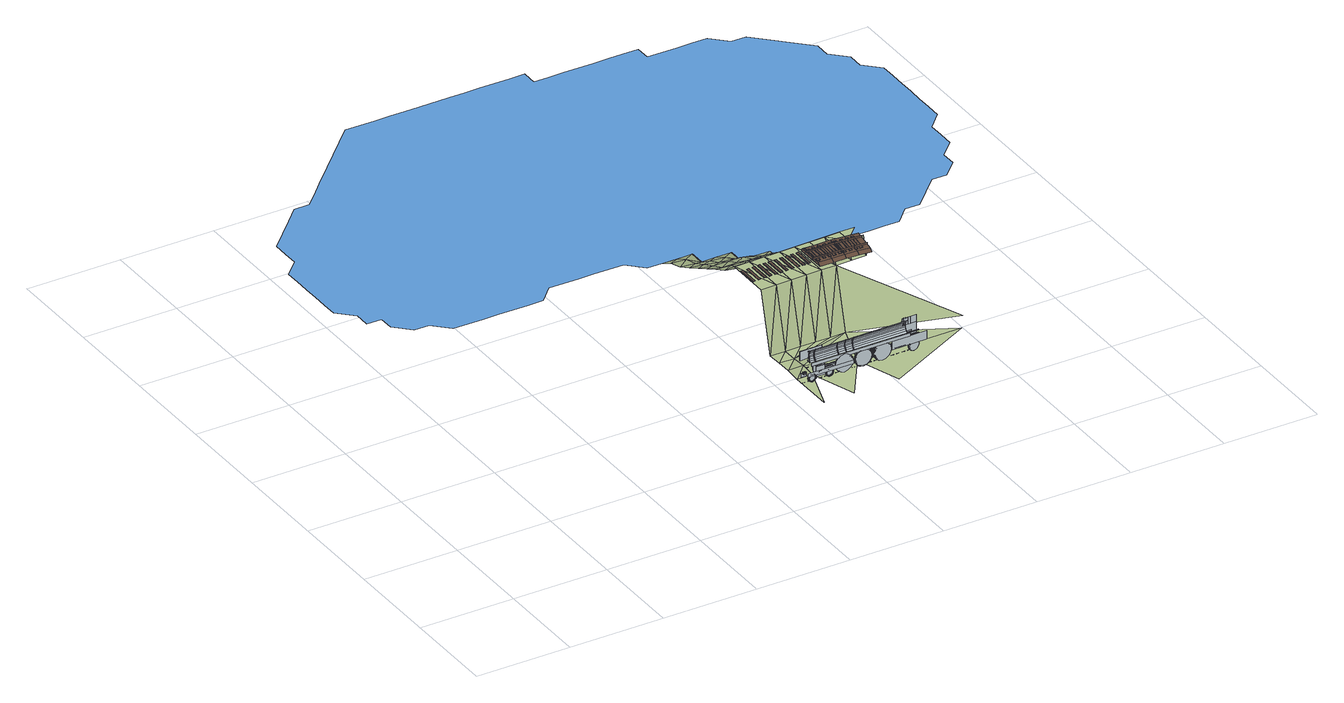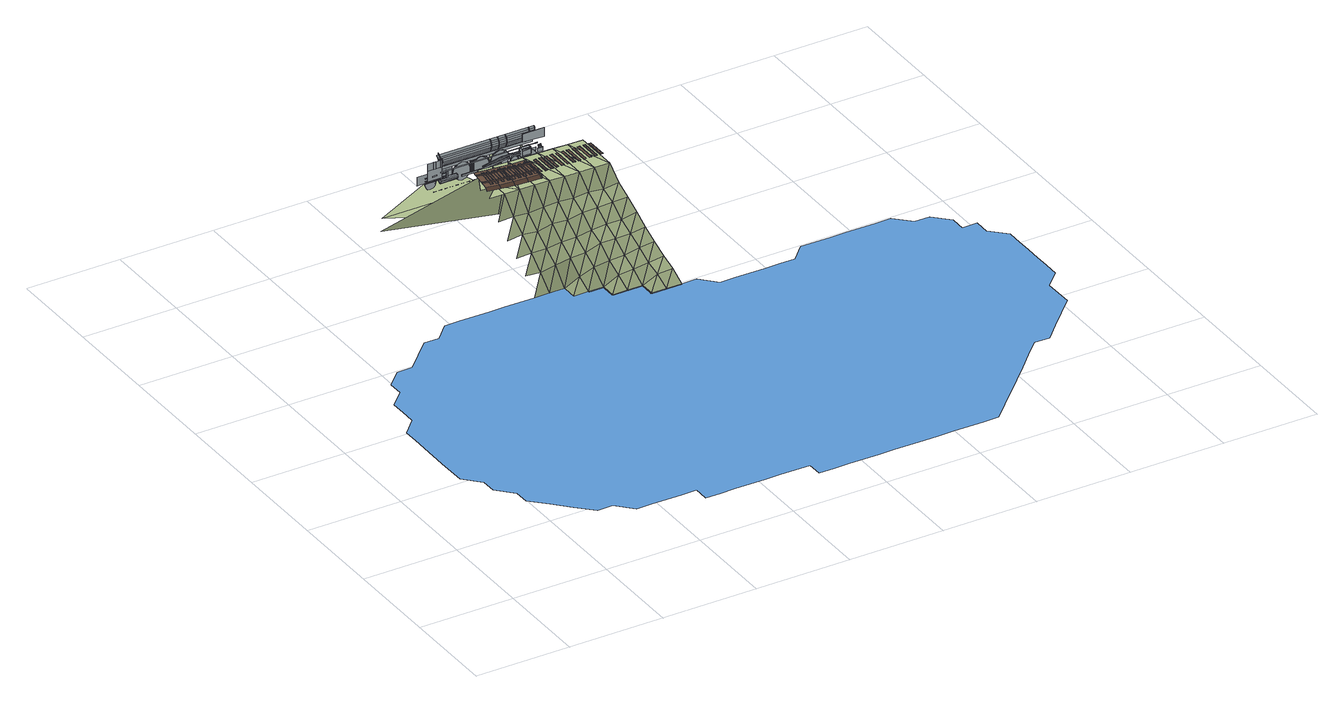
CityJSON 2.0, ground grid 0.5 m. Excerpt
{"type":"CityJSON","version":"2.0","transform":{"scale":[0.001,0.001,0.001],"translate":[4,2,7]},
"CityObjects":{
"object1":{"type":"GenericCityObject","attributes":{"function":"OTHERS"},"geometry":[{"type":"MultiSurface","lod":"3","boundaries":[[[0,1,2,3]],[[3,4,5,0]],[[6,3,0,7]],[[4,8,9,5]],[[10,6,7,11]],[[12,13,14,15]],[[16,12,15,17]],[[13,18,19,14]],[[20,16,17,21]],[[8,22,23,9]],[[24,10,11,25]],[[18,26,27,19]],[[28,20,21,29]],[[30,31,0,3]],[[32,33,2,1]],[[22,34,35,23]],[[36,24,25,37]],[[26,34,35,27]],[[38,28,29,39]],[[34,40,41,35]],[[42,38,39,43]],[[40,44,45,41]],[[44,42,43,45]],[[34,46,47,35]],[[48,36,37,49]],[[46,30,31,47]],[[30,48,49,31]],[[33,32,31,30]],[[22,8,4,3,6,10,24,36,48,30,46,34]],[[26,18,13,12,16,20,28,38,42,44,40,34]],[[33,30,3,2]],[[50,51,52,53]],[[54,55,51,50]],[[56,57,58,59]],[[57,60,61,58]],[[62,63,64,65]],[[66,67,68,69]],[[67,70,71,68]],[[72,56,59,73]],[[60,74,75,61]],[[76,77,78,79]],[[77,80,81,78]],[[82,76,79,83]],[[80,84,85,81]],[[86,87,88,89]],[[90,91,92,93]],[[87,94,95,88]],[[96,90,93,97]],[[98,72,73,99]],[[74,100,101,75]],[[94,102,66,95]],[[103,96,97,70]],[[104,103,70,67]],[[102,104,67,66]],[[105,82,83,106]],[[84,107,108,85]],[[109,98,99,110]],[[100,111,112,101]],[[107,113,114,108]],[[115,105,106,116]],[[61,75,101,112,117,118,119,120,121,122,123,110,99,73,59,58]],[[81,85,108,114,124,125,126,127,128,129,130,116,106,83,79,78]],[[131,132,133,134]],[[135,136,137,138]],[[113,139,124,114]],[[140,115,116,130]],[[111,141,117,112]],[[142,109,110,123]],[[139,143,125,124]],[[144,140,130,129]],[[141,145,118,117]],[[146,142,123,122]],[[143,147,126,125]],[[148,144,129,128]],[[145,149,119,118]],[[150,146,122,121]],[[147,151,127,126]],[[151,148,128,127]],[[152,153,154,155]],[[156,154,153,157]],[[155,158,159,152]],[[158,156,157,159]],[[160,161,162,163]],[[164,165,166,167]],[[161,168,169,162]],[[170,164,167,171]],[[149,172,120,119]],[[172,150,121,120]],[[168,173,174,169]],[[175,170,171,176]],[[173,177,178,174]],[[177,175,176,178]],[[179,180,181,182,183,184,185,186,187,188,189,190,191,192,193,194,195]],[[196,197,198,199]],[[200,201,202,203]],[[192,191,204,205]],[[205,206,193,192]],[[207,204,191,190]],[[206,208,194,193]],[[208,209,195,194]],[[210,207,190,189]],[[209,211,179,195]],[[212,213,214,215]],[[216,210,189,188]],[[217,180,179,211]],[[218,216,188,187]],[[219,218,187,186]],[[181,180,217,220]],[[220,221,182,181]],[[222,219,186,185]],[[221,223,183,182]],[[222,185,184,224]],[[223,224,184,183]],[[225,226,227,228]],[[229,230,231,232]],[[217,211,209,208,206,205,204,207,210,216,218,219,222,224,223,221,220]],[[233,234,235,236]],[[237,233,236,238]],[[159,157,153,152]],[[239,237,238,240]],[[234,241,242,235]],[[199,198,243,244]],[[245,246,247,248]],[[246,249,250,247]],[[251,196,199,244]],[[197,252,243,198]],[[252,197,196,251]],[[253,245,248,254]],[[249,255,256,250]],[[241,257,258,242]],[[259,239,240,260]],[[255,261,262,256]],[[263,253,254,264]],[[265,259,260,266]],[[257,267,268,258]],[[269,263,264,270]],[[261,271,272,262]],[[250,256,262,272,273,274,275,276,277,278,279,270,264,254,248,247]],[[235,242,258,268,280,281,282,283,284,285,286,266,260,240,238,236]],[[271,287,273,272]],[[288,269,270,279]],[[267,289,280,268]],[[290,265,266,286]],[[291,292,293,294]],[[203,202,295,296]],[[297,200,203,296]],[[201,298,295,202]],[[299,288,279,278]],[[287,300,274,273]],[[298,201,200,297]],[[289,301,281,280]],[[302,290,286,285]],[[300,303,275,274]],[[304,299,278,277]],[[305,302,285,284]],[[303,306,276,275]],[[301,307,282,281]],[[306,304,277,276]],[[308,309,310,311]],[[307,312,283,282]],[[312,305,284,283]],[[243,313,314,252]],[[252,251,244,243]],[[311,310,315,316]],[[317,308,311,316]],[[309,318,315,310]],[[318,309,308,317]],[[319,320,321,322]],[[320,323,324,321]],[[318,317,316,315]],[[325,326,327,328]],[[326,329,330,327]],[[323,331,332,324]],[[333,319,322,334]],[[329,335,336,330]],[[337,325,328,338]],[[339,340,341,342]],[[343,344,345,346]],[[340,347,348,341]],[[349,343,346,350]],[[347,351,352,348]],[[353,349,350,354]],[[355,333,334,356]],[[331,357,358,332]],[[351,359,360,352]],[[359,353,354,360]],[[361,337,338,362]],[[335,363,364,336]],[[365,355,356,366]],[[357,367,368,358]],[[369,361,362,370]],[[363,371,372,364]],[[295,296,297,298]],[[373,374,375,367,357,331,323,320,319,333,355,365,376,377,378,379]],[[380,381,382,371,363,335,329,326,325,337,361,369,383,384,385,386]],[[387,388,389,390]],[[324,332,358,368,391,392,393,394,395,396,397,366,356,334,322,321]],[[330,336,364,372,398,399,400,401,402,403,404,370,362,338,328,327]],[[367,375,391,368]],[[371,382,398,372]],[[376,365,366,397]],[[383,369,370,404]],[[405,406,407,408]],[[409,410,411,412]],[[406,413,414,407]],[[415,409,412,416]],[[413,417,418,414]],[[419,415,416,420]],[[417,421,422,418]],[[421,419,420,422]],[[382,381,399,398]],[[384,383,404,403]],[[375,374,392,391]],[[377,376,397,396]],[[423,424,313,243]],[[425,314,313,424]],[[252,426,423,243]],[[252,314,425,426]],[[385,384,403,402]],[[381,380,400,399]],[[378,377,396,395]],[[374,373,393,392]],[[380,386,401,400]],[[386,385,402,401]],[[373,379,394,393]],[[379,378,395,394]],[[427,428,296,295]],[[298,429,427,295]],[[430,297,296,428]],[[298,297,430,429]],[[431,432,433,434]],[[435,436,437,438]],[[432,439,440,433]],[[441,435,438,442]],[[439,443,444,440]],[[445,441,442,446]],[[443,447,448,444]],[[447,445,446,448]],[[449,450,451,452]],[[450,453,454,451]],[[455,456,457,458]],[[456,459,460,457]],[[461,449,452,462]],[[453,463,464,454]],[[465,455,458,466]],[[459,467,468,460]],[[463,469,470,464]],[[471,461,462,472]],[[473,474,87,86]],[[475,476,91,90]],[[477,465,466,478]],[[467,479,480,468]],[[474,481,94,87]],[[482,475,90,96]],[[481,483,102,94]],[[484,482,96,103]],[[483,485,104,102]],[[485,484,103,104]],[[486,487,488,489]],[[490,491,492,493]],[[494,471,472,495]],[[469,496,497,470]],[[498,499,500,501]],[[502,503,504,505]],[[506,477,478,507]],[[479,508,509,480]],[[499,510,511,500]],[[512,502,505,513]],[[510,514,515,511]],[[516,512,513,517]],[[514,518,519,515]],[[518,516,517,519]],[[429,430,428,427]],[[520,521,522,508,479,467,459,456,455,465,477,506,523,524,525,526]],[[527,528,529,496,469,463,453,450,449,461,471,494,530,531,532,533]],[[460,468,480,509,534,535,536,537,538,539,540,507,478,466,458,457]],[[454,464,470,497,541,542,543,544,545,546,547,495,472,462,452,451]],[[390,389,548,549]],[[550,387,390,549]],[[388,551,548,389]],[[551,388,387,550]],[[426,425,424,423]],[[508,522,534,509]],[[523,506,507,540]],[[496,529,541,497]],[[530,494,495,547]],[[524,523,540,539]],[[522,521,535,534]],[[529,528,542,541]],[[531,530,547,546]],[[521,520,536,535]],[[525,524,539,538]],[[528,527,543,542]],[[532,531,546,545]],[[520,526,537,536]],[[526,525,538,537]],[[527,533,544,543]],[[533,532,545,544]],[[552,553,554,555]],[[556,552,555,557]],[[553,558,559,554]],[[558,560,561,559]],[[562,563,564,565]],[[566,567,568,569]],[[570,556,557,571]],[[563,572,573,564]],[[574,566,569,575]],[[572,576,577,573]],[[578,574,575,579]],[[576,580,581,577]],[[580,578,579,581]],[[560,582,583,561]],[[584,585,586,587]],[[585,588,589,586]],[[590,591,582,560,558,553,552,556,570,592,593,594]],[[555,554,559,561,583,595,596,597,598,599,571,557]],[[592,570,571,599]],[[582,591,595,583]],[[593,592,599,598]],[[600,601,602,603]],[[601,604,605,602]],[[591,590,596,595]],[[594,593,598,597]],[[590,594,597,596]],[[606,584,587,607]],[[588,608,609,589]],[[610,600,603,611]],[[604,612,613,605]],[[614,606,607,615]],[[608,616,617,609]],[[618,610,611,619]],[[612,620,621,613]],[[616,622,623,617]],[[624,614,615,625]],[[620,626,627,621]],[[628,618,619,629]],[[630,631,632,633]],[[634,635,636,637]],[[631,638,639,632]],[[640,634,637,641]],[[638,642,643,639]],[[644,640,641,645]],[[642,646,647,643]],[[646,644,645,647]],[[648,649,650,622,616,608,588,585,584,606,614,624,651,652,653,654]],[[655,656,657,626,620,612,604,601,600,610,618,628,658,659,660,661]],[[589,609,617,623,662,663,664,665,666,667,668,625,615,607,587,586]],[[605,613,621,627,669,670,671,672,673,674,675,629,619,611,603,602]],[[551,550,549,548]],[[626,657,669,627]],[[658,628,629,675]],[[622,650,662,623]],[[651,624,625,668]],[[657,656,670,669]],[[659,658,675,674]],[[650,649,663,662]],[[652,651,668,667]],[[676,677,678,679]],[[680,681,682,683]],[[677,684,685,678]],[[686,680,683,687]],[[684,688,689,685]],[[690,686,687,691]],[[688,692,693,689]],[[692,690,691,693]],[[660,659,674,673]],[[656,655,671,670]],[[649,648,664,663]],[[653,652,667,666]],[[661,660,673,672]],[[655,661,672,671]],[[694,695,696,697,698,699,700,701,702,703,704,705]],[[648,654,665,664]],[[654,653,666,665]],[[706,707,698,697]],[[708,706,697,696]],[[707,709,699,698]],[[710,708,696,695]],[[709,711,700,699]],[[712,710,695,694]],[[711,713,701,700]],[[714,712,694,705]],[[713,715,702,701]],[[716,714,705,704]],[[715,717,703,702]],[[717,716,704,703]],[[718,719,720,721]],[[722,723,724,725]],[[726,727,728,729]],[[730,719,720,731]],[[731,720,732,733]],[[734,730,731,733]],[[719,735,732,720]],[[735,719,730,734]],[[735,734,733,732]],[[736,737,738,739,740,741,742,743,744,745,746,747]],[[748,737,749,750,751,752,753,754,755,756,757,758]],[[759,760,761,762,737,763,764,746,765,766,767,768]],[[769,770,771,772,773,774,775,776,777,778,779,780]],[[781,782,751,750]],[[783,781,750,749]],[[784,785,740,739]],[[786,784,739,738]],[[787,788,773,772]],[[789,787,772,771]],[[782,790,752,751]],[[791,783,749,737]],[[785,792,741,740]],[[791,786,738,737]],[[788,793,774,773]],[[794,789,771,770]],[[795,791,737,762]],[[796,795,762,761]],[[791,797,763,737]],[[798,796,761,760]],[[790,799,753,752]],[[800,791,737,748]],[[792,801,742,741]],[[802,791,737,736]],[[793,803,775,774]],[[804,794,770,769]],[[797,805,764,763]],[[806,798,760,759]],[[801,807,743,742]],[[808,802,736,747]],[[799,809,754,753]],[[810,800,748,758]],[[803,811,776,775]],[[812,804,769,780]],[[805,813,746,764]],[[814,806,759,768]],[[807,815,744,743]],[[813,808,747,746]],[[809,816,755,754]],[[817,810,758,757]],[[815,818,745,744]],[[818,813,746,745]],[[813,819,765,746]],[[820,814,768,767]],[[811,821,777,776]],[[822,812,780,779]],[[816,823,756,755]],[[823,817,757,756]],[[819,824,766,765]],[[824,820,767,766]],[[821,825,778,777]],[[825,822,779,778]],[[826,827,828,829]],[[801,792,785,784,786,791,802,808,813,818,815,807]],[[799,790,782,781,783,791,800,810,817,823,816,809]],[[805,797,791,795,796,798,806,814,820,824,819,813]],[[803,793,788,787,789,794,804,812,822,825,821,811]],[[711,709,707,706,708,710,712,714,716,717,715,713]],[[829,828,830,831]],[[832,833,830,834]],[[835,836,837,838]],[[836,839,840,837]],[[841,842,843,844]],[[845,846,847,848]],[[846,849,850,847]],[[851,835,838,852]],[[839,853,854,840]],[[855,845,848,856]],[[849,857,858,850]],[[721,720,859,860]],[[725,724,861,862]],[[729,728,863,864]],[[865,718,721,860]],[[866,722,725,862]],[[867,726,729,864]],[[719,868,859,720]],[[723,869,861,724]],[[727,870,863,728]],[[868,719,718,865]],[[869,723,722,866]],[[870,727,726,867]],[[871,851,852,872]],[[853,873,874,854]],[[875,855,856,876]],[[857,877,878,858]],[[879,880,881,873,853,839,836,835,851,871,882,883]],[[884,885,886,877,857,849,846,845,855,875,887,888]],[[837,840,854,874,889,890,891,892,893,872,852,838]],[[847,850,858,878,894,895,896,897,898,876,856,848]],[[899,900,901,902]],[[877,886,894,878]],[[887,875,876,898]],[[903,904,905,906]],[[907,908,833,909]],[[873,881,889,874]],[[882,871,872,893]],[[909,910,911,912]]]}]},
"railway1":{"type":"Railway","attributes":{"function":"1855"},"geometry":[{"type":"MultiSurface","lod":"3","boundaries":[[[913,914,915,916]],[[917,918,919,920]],[[921,922,923,924]],[[925,926,927,928]],[[929,930,931,932]],[[933,934,935,936]],[[937,938,939,940]],[[941,942,943,944]],[[945,946,947,948]],[[949,950,951,952]],[[953,954,955,956]],[[957,958,959,960]],[[961,962,963,964]],[[965,966,967,968]],[[969,970,971,972]],[[973,974,975,976]],[[977,978,979,980]],[[981,982,983,984]],[[985,986,987,988]],[[989,990,991,992]]]}]},
"terrain1":{"type":"TINRelief","geometry":[{"type":"CompositeSurface","lod":"3","boundaries":[[[993,994,995]],[[996,997,994]],[[993,996,994]],[[998,999,997]],[[998,997,996]],[[1000,1001,999]],[[998,1000,999]],[[1002,1003,1001]],[[1002,1001,1000]],[[1004,1003,1002]],[[1005,993,1006]],[[1005,996,993]],[[1007,1000,998]],[[1008,1002,1000]],[[1004,1002,1009]],[[1010,1011,1004]],[[1008,1000,1007]],[[1012,1007,998]],[[1009,1002,1008]],[[1009,1010,1004]],[[1013,1014,1011]],[[1015,998,996]],[[1013,1011,1010]],[[1016,1017,1014]],[[1018,1008,1007]],[[1009,1008,1019]],[[1013,1016,1014]],[[998,1020,1012]],[[1021,1022,1017]],[[1023,1010,1009]],[[1018,1007,1012]],[[1015,996,1005]],[[1021,1017,1016]],[[1024,1025,1022]],[[1019,1008,1018]],[[1023,1009,1019]],[[1026,1013,1010]],[[1024,1022,1021]],[[1027,1028,1025]],[[1020,998,1015]],[[1023,1026,1010]],[[1029,1016,1013]],[[1024,1027,1025]],[[1030,1031,1028]],[[1032,1018,1012]],[[1029,1013,1026]],[[1019,1018,1033]],[[1034,1021,1016]],[[1035,1023,1019]],[[1030,1028,1027]],[[1032,1012,1020]],[[1036,1037,1031]],[[1029,1034,1016]],[[1038,1024,1021]],[[1033,1018,1032]],[[1035,1019,1033]],[[1039,1026,1023]],[[1030,1036,1031]],[[1038,1021,1034]],[[1040,1027,1024]],[[1039,1023,1035]],[[1041,1029,1026]],[[1038,1040,1024]],[[1042,1030,1027]],[[1043,1032,1020]],[[1039,1041,1026]],[[1033,1032,1044]],[[1045,1034,1029]],[[1046,1035,1033]],[[1042,1027,1040]],[[1043,1020,1015]],[[1047,1036,1030]],[[1045,1029,1041]],[[1048,1038,1034]],[[1044,1032,1043]],[[1044,1046,1033]],[[1049,1039,1035]],[[1047,1030,1042]],[[1045,1048,1034]],[[1050,1040,1038]],[[1049,1035,1046]],[[1051,1041,1039]],[[1050,1038,1048]],[[1052,1005,1053]],[[1054,1042,1040]],[[1051,1039,1049]],[[1044,1043,1055]],[[1056,1045,1041]],[[1057,1046,1044]],[[1050,1054,1040]],[[1051,1056,1041]],[[1058,1048,1045]],[[1057,1044,1055]],[[1059,1049,1046]],[[1052,1015,1005]],[[1058,1045,1056]],[[1060,1043,1061]],[[1062,1050,1048]],[[1063,1055,1043]],[[1057,1059,1046]],[[1064,1051,1049]],[[1058,1062,1048]],[[1063,1043,1060]],[[1065,1054,1050]],[[1064,1049,1059]],[[1066,1056,1051]],[[1067,1057,1055]],[[1065,1050,1062]],[[1066,1051,1064]],[[1068,1058,1056]],[[1063,1067,1055]],[[1069,1060,1061]],[[1070,1059,1057]],[[1066,1068,1056]],[[1069,1061,1071]],[[1043,1015,1072]],[[1073,1062,1058]],[[1070,1057,1067]],[[1069,1063,1060]],[[1074,1064,1059]],[[1068,1073,1058]],[[1074,1059,1070]],[[1075,1066,1064]],[[1063,1076,1067]],[[1063,1069,1077]],[[1074,1075,1064]],[[1078,1068,1066]],[[1077,1076,1063]],[[1079,1069,1071]],[[1080,1070,1067]],[[1066,1075,1078]],[[1081,1073,1068]],[[1076,1080,1067]],[[1082,1074,1070]],[[1083,1077,1069]],[[1078,1081,1068]],[[1082,1070,1080]],[[1084,1075,1074]],[[1085,1076,1077]],[[1082,1084,1074]],[[1075,1086,1078]],[[1087,1080,1076]],[[1086,1075,1084]],[[1088,1082,1080]],[[1089,1084,1082]],[[1090,1086,1084]]]}]},
"railway2":{"type":"Railway","attributes":{"function":"1855"},"geometry":[{"type":"MultiSurface","lod":"3","boundaries":[[[1091,1092,1093,1094]],[[1095,1091,1094,1096]],[[1093,1097,1096,1094]],[[1092,1098,1097,1093]],[[1099,1100,1101,1102]],[[1098,1095,1096,1097]],[[1103,1099,1102,1104]],[[1101,1105,1104,1102]],[[1100,1106,1105,1101]],[[1107,1108,1109,1110]],[[1106,1103,1104,1105]],[[1111,1107,1110,1112]],[[1109,1113,1112,1110]],[[1108,1114,1113,1109]],[[1115,1116,1117,1118]],[[1114,1111,1112,1113]],[[1119,1115,1118,1120]],[[1117,1121,1120,1118]],[[1116,1122,1121,1117]],[[1123,1124,1125,1126]],[[1122,1119,1120,1121]],[[1127,1123,1126,1128]],[[1125,1129,1128,1126]],[[1124,1130,1129,1125]],[[1131,1132,1133,1134]],[[1130,1127,1128,1129]],[[1135,1131,1134,1136]],[[1133,1137,1136,1134]],[[1132,1138,1137,1133]],[[1139,1140,1141,1142]],[[1138,1135,1136,1137]],[[1143,1139,1142,1144]],[[1141,1145,1144,1142]],[[1140,1146,1145,1141]],[[1147,1148,1149,1150]],[[1146,1143,1144,1145]],[[1151,1147,1150,1152]],[[1149,1153,1152,1150]],[[1148,1154,1153,1149]],[[1155,1156,1157,1158]],[[1154,1151,1152,1153]],[[1159,1155,1158,1160]],[[1157,1161,1160,1158]],[[1156,1162,1161,1157]],[[1163,1164,1165,1166]],[[1162,1159,1160,1161]],[[1167,1163,1166,1168]],[[1165,1169,1168,1166]],[[1164,1170,1169,1165]],[[1171,1172,1173,1174]],[[1170,1167,1168,1169]],[[1175,1171,1174,1176]],[[1173,1177,1176,1174]],[[1172,1178,1177,1173]],[[1179,1180,1181,1182]],[[1178,1175,1176,1177]],[[1183,1179,1182,1184]],[[1181,1185,1184,1182]],[[1186,1187,1188,1189]],[[1180,1190,1185,1181]],[[1191,1192,1193,1194]],[[1195,1186,1189,1196]],[[1190,1183,1184,1185]],[[1197,1198,1199,1200]],[[1192,1191,1201,1202]],[[1188,1203,1196,1189]],[[1187,1204,1203,1188]],[[1205,1206,1207,1208]],[[1209,1205,1208,1210]],[[1211,1209,1210,1212]],[[1213,1214,1215,1216]],[[1204,1195,1196,1203]],[[1193,1192,1202,1217]],[[1218,1213,1216,1219]],[[1215,1220,1219,1216]],[[1221,1222,1223,1224]],[[1225,1221,1224,1226]],[[1227,1225,1226,1228]],[[1214,1229,1220,1215]],[[1230,1231,1232,1233]],[[1229,1218,1219,1220]],[[1194,1193,1217,1234]],[[1235,1230,1233,1236]],[[1232,1237,1236,1233]],[[1202,1201,1238,1239]],[[1240,1241,1242,1243]],[[1231,1244,1237,1232]],[[1244,1235,1236,1237]],[[1245,1240,1243,1246]],[[1208,1207,1247,1248]],[[1212,1210,1249,1250]],[[1242,1251,1246,1243]],[[1241,1252,1251,1242]],[[1217,1202,1239,1253]],[[1254,1255,1256,1257]],[[1224,1223,1258,1259]],[[1226,1224,1259,1260]],[[1252,1245,1246,1251]],[[1228,1226,1260,1261]],[[1262,1254,1257,1263]],[[1248,1264,1265,1249,1210,1208]],[[1256,1266,1263,1257]],[[1267,1268,1269,1270]],[[1255,1271,1266,1256]],[[1234,1217,1253,1272]],[[1239,1238,1273,1274]],[[1271,1262,1263,1266]],[[1275,1267,1270,1276]],[[1269,1277,1276,1270]],[[1268,1278,1277,1269]],[[1248,1247,1279,1264]],[[1250,1249,1265,1280]],[[1281,1282,1283,1284]],[[1278,1275,1276,1277]],[[1253,1239,1274,1285]],[[1286,1281,1284,1287]],[[1283,1288,1287,1284]],[[1259,1258,1289,1290]],[[1260,1259,1290,1291]],[[1261,1260,1291,1292]],[[1282,1293,1288,1283]],[[1294,1295,1296,1297]],[[1293,1286,1287,1288]],[[1298,1294,1297,1299]],[[1272,1253,1285,1300]],[[1274,1273,1301,1302]],[[1296,1303,1299,1297]],[[1304,1305,1306,1307]],[[1295,1308,1303,1296]],[[1264,1279,1309,1310]],[[1265,1264,1310,1311]],[[1280,1265,1311,1312]],[[1313,1304,1307,1314]],[[1308,1298,1299,1303]],[[1306,1315,1314,1307]],[[1285,1274,1302,1316]],[[1305,1317,1315,1306]],[[1290,1289,1318,1319]],[[1291,1290,1319,1320]],[[1292,1291,1320,1321]],[[1317,1313,1314,1315]],[[1300,1285,1316,1322]]]}]},
"waterbody1":{"type":"WaterBody","attributes":{"class":"1060"},"geometry":[{"type":"MultiSurface","lod":"3","boundaries":[[[1037,1036,1323]],[[1323,1324,1325]],[[1324,1323,1036]],[[1325,1326,1327]],[[1326,1325,1324]],[[1327,1328,1329]],[[1036,1047,1324]],[[1328,1327,1326]],[[1329,1330,1331]],[[1324,1332,1326]],[[1330,1329,1328]],[[1332,1324,1047]],[[1331,1333,1334]],[[1326,1335,1328]],[[1333,1331,1330]],[[1335,1326,1332]],[[1334,1336,1337]],[[1047,1042,1338]],[[1328,1339,1330]],[[1336,1334,1333]],[[1047,1338,1332]],[[1339,1328,1335]],[[1054,1338,1042]],[[1337,1340,1341]],[[1330,1342,1333]],[[1340,1337,1336]],[[1332,1343,1335]],[[1342,1330,1339]],[[1341,1344,1345]],[[1343,1332,1338]],[[1333,1346,1336]],[[1344,1341,1340]],[[1335,1347,1339]],[[1346,1333,1342]],[[1345,1348,1349]],[[1054,1065,1338]],[[1347,1335,1343]],[[1336,1350,1340]],[[1348,1345,1344]],[[1339,1351,1342]],[[1350,1336,1346]],[[1338,1352,1343]],[[1351,1339,1347]],[[1340,1353,1344]],[[1354,1349,1348]],[[1352,1338,1065]],[[1342,1355,1346]],[[1353,1340,1350]],[[1343,1356,1347]],[[1355,1342,1351]],[[1344,1357,1348]],[[1356,1343,1352]],[[1346,1358,1350]],[[1065,1062,1359]],[[1357,1344,1353]],[[1347,1360,1351]],[[1358,1346,1355]],[[1348,1361,1354]],[[1065,1359,1352]],[[1360,1347,1356]],[[1073,1359,1062]],[[1350,1362,1353]],[[1361,1348,1357]],[[1351,1363,1355]],[[1362,1350,1358]],[[1352,1364,1356]],[[1363,1351,1360]],[[1353,1365,1357]],[[1366,1354,1361]],[[1364,1352,1359]],[[1355,1367,1358]],[[1365,1353,1362]],[[1356,1368,1360]],[[1367,1355,1363]],[[1369,1370,1371,1037,1036,1047,1042,1054,1065,1062,1073,1081,1078,1086,1090,1372,1373,1374,1375,1376,1377,1378,1379,1380,1381,1382,1383,1384,1385,1386,1387,1388,1389,1390,1391,1392,1393,1394,1395,1396,1397,1398,1399,1400,1401,1402,1403,1404,1405,1406,1407,1408,1409,1410,1411,1412,1413,1414,1415,1416,1417,1418,1419,1420,1421,1422,1423,1424,1425,1426,1427,1428,1429,1430,1431,1432,1433,1434,1435,1436,1437,1438,1439,1440,1441,1442,1443,1444,1445,1446,1447,1448,1449,1450,1451,1452,1453,1454,1455,1456,1457,1458,1459,1460,1461,1462]],[[1357,1463,1361]],[[1073,1081,1359]],[[1368,1356,1364]],[[1358,1464,1362]],[[1463,1357,1365]],[[1360,1465,1363]],[[1464,1358,1367]],[[1361,1466,1366]],[[1359,1467,1364]],[[1465,1360,1368]],[[1362,1468,1365]],[[1466,1361,1463]],[[1467,1359,1081]],[[1363,1469,1367]],[[1468,1362,1464]],[[1364,1470,1368]],[[1469,1363,1465]],[[1365,1471,1463]],[[1472,1366,1466]],[[1470,1364,1467]],[[1081,1078,1473]],[[1367,1474,1464]],[[1471,1365,1468]],[[1368,1475,1465]],[[1474,1367,1469]],[[1463,1476,1466]],[[1081,1473,1467]],[[1086,1473,1078]],[[1475,1368,1470]],[[1464,1477,1468]],[[1476,1463,1471]],[[1465,1478,1469]],[[1477,1464,1474]],[[1466,1479,1472]],[[1467,1480,1470]],[[1478,1465,1475]],[[1468,1481,1471]],[[1479,1466,1476]],[[1480,1467,1473]],[[1469,1482,1474]],[[1481,1468,1477]],[[1470,1483,1475]],[[1482,1469,1478]],[[1086,1090,1473]],[[1471,1484,1476]],[[1485,1472,1479]],[[1483,1470,1480]],[[1474,1486,1477]],[[1484,1471,1481]],[[1475,1487,1478]],[[1486,1474,1482]],[[1473,1488,1480]],[[1476,1489,1479]],[[1487,1475,1483]],[[1477,1490,1481]],[[1489,1476,1484]],[[1478,1491,1482]],[[1490,1477,1486]],[[1479,1492,1485]],[[1491,1478,1487]],[[1481,1493,1484]],[[1492,1479,1489]],[[1482,1494,1486]],[[1493,1481,1490]],[[1494,1482,1491]],[[1484,1495,1489]],[[1496,1485,1492]],[[1486,1497,1490]],[[1495,1484,1493]],[[1497,1486,1494]],[[1489,1498,1492]],[[1490,1499,1493]],[[1498,1489,1495]],[[1499,1490,1497]],[[1492,1500,1496]],[[1493,1501,1495]],[[1500,1492,1498]],[[1501,1493,1499]],[[1495,1502,1498]],[[1503,1496,1500]],[[1502,1495,1501]],[[1498,1504,1500]],[[1504,1498,1502]],[[1500,1505,1503]],[[1501,1506,1502]],[[1505,1500,1504]],[[1507,1503,1505]]],"semantics":{"surfaces":[{"type":"WaterGroundSurface"},{"type":"WaterSurface"}],"values":[0,0,0,0,0,0,0,0,0,0,0,0,0,0,0,0,0,0,0,0,0,0,0,0,0,0,0,0,0,0,0,0,0,0,0,0,0,0,0,0,0,0,0,0,0,0,0,0,0,0,0,0,0,0,0,0,0,0,0,0,0,0,0,0,0,0,0,0,0,0,0,0,0,0,1,0,0,0,0,0,0,0,0,0,0,0,0,0,0,0,0,0,0,0,0,0,0,0,0,0,0,0,0,0,0,0,0,0,0,0,0,0,0,0,0,0,0,0,0,0,0,0,0,0,0,0,0,0,0,0,0,0,0,0,0,0,0,0,0,0,0,0,0,0,0,0,0,0,0,0,0,0,0,0,0,0,0,0,0,0,0,0]}}]}
},
"vertices":[
[1746,318,1076],[1746,318,1069],[1756,318,1069],[1756,318,1076],[1756,318,1079],[1746,318,1079],[1756,318,1073],[1746,318,1073],[1756,321,1080],[1746,321,1080],[1756,321,1071],[1746,321,1071],[1756,319,1076],[1756,321,1077],[1746,321,1077],[1746,319,1076],[1756,321,1074],[1746,321,1074],[1756,322,1080],[1746,322,1080],[1756,322,1073],[1746,322,1073],[1756,323,1082],[1746,323,1082],[1756,323,1071],[1746,323,1071],[1756,323,1080],[1746,323,1080],[1756,323,1073],[1746,323,1073],[1756,330,1076],[1746,330,1076],[1746,330,1069],[1756,330,1069],[1756,326,1080],[1746,326,1080],[1756,326,1071],[1746,326,1071],[1756,326,1073],[1746,326,1073],[1756,326,1077],[1746,326,1077],[1756,326,1074],[1746,326,1074],[1756,327,1076],[1746,327,1076],[1756,329,1079],[1746,329,1079],[1756,329,1073],[1746,329,1073],[1768,334,1069],[1740,334,1069],[1740,334,1071],[1768,334,1071],[1768,334,1050],[1740,334,1050],[1772,317,1032],[1769,317,1041],[1769,323,1041],[1772,323,1032],[1772,317,1048],[1772,323,1048],[1775,327,1095],[1765,327,1095],[1765,327,1099],[1775,327,1099],[1775,322,1162],[1775,323,1154],[1772,313,1154],[1772,311,1160],[1775,322,1148],[1772,311,1150],[1775,317,1026],[1775,323,1026],[1775,317,1055],[1775,323,1055],[1775,317,1034],[1774,317,1041],[1774,323,1041],[1775,323,1034],[1775,317,1047],[1775,323,1047],[1778,317,1029],[1778,323,1029],[1778,317,1053],[1778,323,1053],[1780,319,1188],[1780,326,1180],[1775,318,1176],[1775,313,1182],[1780,326,1128],[1780,319,1122],[1775,313,1128],[1775,318,1134],[1780,330,1173],[1775,321,1169],[1780,330,1137],[1775,321,1141],[1783,317,1022],[1783,323,1022],[1783,317,1060],[1783,323,1060],[1780,333,1164],[1780,333,1146],[1780,334,1154],[1784,317,1025],[1784,323,1025],[1784,317,1055],[1784,323,1055],[1791,317,1019],[1791,323,1019],[1791,317,1061],[1791,323,1061],[1791,317,1057],[1791,323,1057],[1791,317,1023],[1791,323,1023],[1799,323,1060],[1804,323,1055],[1810,323,1048],[1812,323,1041],[1810,323,1032],[1804,323,1026],[1799,323,1022],[1797,323,1055],[1803,323,1053],[1807,323,1047],[1807,323,1041],[1807,323,1034],[1803,323,1029],[1797,323,1025],[1787,342,1170],[1783,342,1170],[1783,342,1173],[1787,342,1173],[1787,342,1135],[1783,342,1135],[1783,342,1140],[1787,342,1140],[1797,317,1055],[1797,317,1025],[1799,317,1060],[1799,317,1022],[1803,317,1053],[1803,317,1029],[1804,317,1055],[1804,317,1026],[1807,317,1047],[1807,317,1034],[1810,317,1048],[1810,317,1032],[1807,317,1041],[1858,346,1140],[1858,346,1180],[1742,346,1180],[1742,346,1132],[1742,349,1180],[1858,349,1180],[1742,349,1132],[1858,349,1140],[1810,319,1188],[1810,326,1180],[1807,326,1180],[1807,319,1188],[1810,326,1128],[1810,319,1122],[1807,319,1122],[1807,326,1128],[1810,330,1173],[1807,330,1173],[1810,330,1137],[1807,330,1137],[1812,317,1041],[1810,333,1164],[1807,333,1164],[1810,333,1146],[1807,333,1146],[1810,334,1154],[1807,334,1154],[1813,326,1099],[1813,345,1099],[1813,345,1096],[1813,347,1096],[1813,350,1093],[1813,350,1090],[1813,350,1064],[1813,347,1057],[1813,342,1051],[1813,334,1050],[1813,327,1051],[1813,322,1057],[1813,319,1064],[1813,319,1090],[1813,321,1093],[1813,322,1096],[1813,326,1096],[1825,331,1069],[1825,331,1064],[1825,327,1064],[1825,327,1069],[1825,331,1080],[1825,331,1076],[1825,327,1076],[1825,327,1080],[1858,319,1064],[1858,319,1090],[1858,321,1093],[1858,322,1057],[1858,322,1096],[1858,326,1096],[1858,327,1051],[1858,326,1099],[1862,323,1035],[1813,323,1035],[1813,323,1064],[1862,323,1064],[1858,334,1050],[1858,345,1099],[1858,342,1051],[1858,347,1057],[1858,345,1096],[1858,347,1096],[1858,350,1064],[1858,350,1093],[1858,350,1090],[1842,346,1170],[1839,346,1170],[1839,346,1173],[1842,346,1173],[1842,346,1135],[1839,346,1135],[1839,346,1140],[1842,346,1140],[1864,317,1041],[1865,317,1048],[1865,323,1048],[1864,323,1041],[1865,317,1032],[1865,323,1032],[1870,317,1026],[1870,323,1026],[1870,317,1055],[1870,323,1055],[1906,327,1064],[1906,327,1069],[1868,317,1034],[1868,317,1041],[1868,323,1041],[1868,323,1034],[1868,317,1047],[1868,323,1047],[1906,331,1069],[1906,331,1064],[1873,317,1029],[1873,323,1029],[1873,317,1053],[1873,323,1053],[1877,317,1060],[1877,323,1060],[1877,317,1022],[1877,323,1022],[1878,317,1055],[1878,323,1055],[1878,317,1025],[1878,323,1025],[1884,317,1019],[1884,323,1019],[1884,317,1061],[1884,323,1061],[1884,317,1023],[1884,323,1023],[1884,317,1057],[1884,323,1057],[1890,323,1055],[1897,323,1053],[1900,323,1047],[1902,323,1041],[1900,323,1034],[1897,323,1029],[1890,323,1025],[1893,323,1060],[1899,323,1055],[1903,323,1048],[1905,323,1041],[1903,323,1032],[1899,323,1026],[1893,323,1022],[1890,317,1055],[1890,317,1025],[1893,317,1060],[1893,317,1022],[2012,317,1050],[1768,317,1050],[1768,317,1069],[2012,317,1069],[1956,327,1076],[1956,327,1080],[1956,331,1080],[1956,331,1076],[1897,317,1029],[1897,317,1053],[1899,317,1055],[1899,317,1026],[1900,317,1047],[1900,317,1034],[1903,317,1032],[1902,317,1041],[1903,317,1048],[1900,331,1083],[1900,331,1061],[1900,327,1061],[1900,327,1083],[1905,317,1041],[1906,327,1071],[1906,331,1071],[1915,327,1061],[1915,327,1083],[1915,331,1083],[1915,331,1061],[1919,317,1048],[1916,317,1067],[1916,323,1067],[1919,323,1048],[1919,317,1085],[1919,323,1085],[1924,317,1050],[1919,317,1067],[1919,323,1067],[1924,323,1050],[1924,317,1083],[1924,323,1083],[1929,317,1099],[1929,323,1099],[1929,317,1034],[1929,323,1034],[1932,317,1096],[1932,323,1096],[1932,317,1035],[1932,323,1035],[1934,319,1188],[1934,326,1180],[1932,326,1180],[1932,319,1188],[1934,326,1128],[1934,319,1122],[1932,319,1122],[1932,326,1128],[1934,330,1173],[1932,330,1173],[1934,330,1137],[1932,330,1137],[1934,333,1164],[1932,333,1164],[1934,333,1146],[1932,333,1146],[1945,317,1023],[1945,323,1023],[1945,317,1109],[1945,323,1109],[1934,334,1154],[1932,334,1154],[1947,317,1026],[1947,323,1026],[1947,317,1106],[1947,323,1106],[1964,317,1019],[1964,323,1019],[1964,317,1114],[1964,323,1114],[1964,317,1023],[1964,323,1023],[1964,317,1109],[1964,323,1109],[2006,317,1085],[1996,317,1099],[1980,317,1109],[1980,317,1023],[1996,317,1034],[2006,317,1048],[2009,317,1067],[2003,317,1083],[1993,317,1096],[1980,317,1106],[1980,317,1026],[1993,317,1035],[2003,317,1050],[2006,317,1067],[1960,331,1050],[1960,331,1042],[1960,327,1042],[1960,327,1050],[1980,323,1109],[1996,323,1099],[2006,323,1085],[2009,323,1067],[2006,323,1048],[1996,323,1034],[1980,323,1023],[1980,323,1106],[1993,323,1096],[2003,323,1083],[2006,323,1067],[2003,323,1050],[1993,323,1035],[1980,323,1026],[1974,319,1188],[1974,326,1180],[1973,326,1180],[1973,319,1188],[1974,326,1128],[1974,319,1122],[1973,319,1122],[1973,326,1128],[1974,330,1173],[1973,330,1173],[1974,330,1137],[1973,330,1137],[1974,333,1164],[1973,333,1164],[1974,333,1146],[1973,333,1146],[1974,334,1154],[1973,334,1154],[2069,327,1042],[2069,327,1050],[2069,331,1050],[2069,331,1042],[2057,327,1057],[2057,327,1061],[2057,331,1057],[2057,331,1061],[2015,319,1188],[2015,326,1180],[2014,326,1180],[2014,319,1188],[2015,326,1128],[2015,319,1122],[2014,319,1122],[2014,326,1128],[2015,330,1173],[2014,330,1173],[2015,330,1137],[2014,330,1137],[2015,333,1164],[2014,333,1164],[2015,333,1146],[2014,333,1146],[2015,334,1154],[2014,334,1154],[2022,317,1048],[2018,317,1067],[2018,323,1067],[2022,323,1048],[2022,317,1085],[2022,323,1085],[2025,317,1050],[2022,317,1067],[2022,323,1067],[2025,323,1050],[2025,317,1083],[2025,323,1083],[2031,317,1034],[2031,323,1034],[2031,317,1099],[2031,323,1099],[2034,317,1035],[2034,323,1035],[2034,317,1096],[2034,323,1096],[2047,317,1109],[2047,323,1109],[2047,317,1023],[2047,323,1023],[2298,319,1188],[2298,326,1180],[2298,326,1128],[2298,319,1122],[2048,317,1026],[2048,323,1026],[2048,317,1106],[2048,323,1106],[2298,330,1173],[2298,330,1137],[2298,333,1164],[2298,333,1146],[2298,334,1154],[2313,317,1103],[1787,317,1103],[1787,317,1118],[2313,317,1118],[2298,354,1114],[1787,354,1114],[1787,354,1118],[2298,354,1118],[2065,317,1019],[2065,323,1019],[2065,317,1114],[2065,323,1114],[2057,319,1188],[2057,326,1180],[2054,326,1180],[2054,319,1188],[2057,326,1128],[2057,319,1122],[2054,319,1122],[2054,326,1128],[2065,317,1023],[2065,323,1023],[2065,317,1109],[2065,323,1109],[2057,330,1173],[2054,330,1173],[2057,330,1137],[2054,330,1137],[2057,333,1164],[2054,333,1164],[2057,333,1146],[2054,333,1146],[2057,334,1154],[2054,334,1154],[2105,317,1083],[2095,317,1096],[2081,317,1106],[2081,317,1026],[2095,317,1035],[2105,317,1050],[2108,317,1067],[2108,317,1085],[2098,317,1099],[2083,317,1109],[2083,317,1023],[2098,317,1034],[2108,317,1048],[2112,317,1067],[2081,323,1106],[2095,323,1096],[2105,323,1083],[2108,323,1067],[2105,323,1050],[2095,323,1035],[2081,323,1026],[2083,323,1109],[2098,323,1099],[2108,323,1085],[2112,323,1067],[2108,323,1048],[2098,323,1034],[2083,323,1023],[2169,327,1042],[2169,327,1050],[2169,331,1050],[2169,331,1042],[2110,331,1057],[2111,327,1057],[2111,327,1109],[2110,331,1109],[2111,334,1057],[2111,334,1109],[2114,325,1057],[2114,325,1109],[2117,323,1057],[2117,323,1109],[2117,319,1188],[2117,326,1180],[2115,326,1180],[2115,319,1188],[2117,326,1128],[2117,319,1122],[2115,319,1122],[2115,326,1128],[2114,338,1057],[2114,338,1109],[2117,330,1173],[2115,330,1173],[2117,330,1137],[2115,330,1137],[2117,333,1164],[2115,333,1164],[2117,333,1146],[2115,333,1146],[2117,334,1154],[2115,334,1154],[2121,325,1057],[2121,325,1109],[2123,317,1048],[2118,317,1067],[2118,323,1067],[2123,323,1048],[2123,317,1085],[2123,323,1085],[2124,331,1057],[2124,327,1057],[2117,338,1057],[2121,338,1057],[2124,334,1057],[2124,327,1109],[2124,331,1109],[2124,334,1109],[2121,338,1109],[2117,338,1109],[2126,317,1050],[2123,317,1067],[2123,323,1067],[2126,323,1050],[2126,317,1083],[2126,323,1083],[2133,317,1034],[2133,323,1034],[2133,317,1099],[2133,323,1099],[2136,317,1035],[2136,323,1035],[2136,317,1096],[2136,323,1096],[2147,317,1023],[2147,323,1023],[2147,317,1109],[2147,323,1109],[2150,317,1026],[2150,323,1026],[2150,317,1106],[2150,323,1106],[2166,317,1114],[2166,323,1114],[2166,317,1019],[2166,323,1019],[2166,317,1109],[2166,323,1109],[2166,317,1023],[2166,323,1023],[2159,319,1188],[2159,326,1180],[2156,326,1180],[2156,319,1188],[2159,326,1128],[2159,319,1122],[2156,319,1122],[2156,326,1128],[2159,330,1173],[2156,330,1173],[2159,330,1137],[2156,330,1137],[2159,333,1164],[2156,333,1164],[2159,333,1146],[2156,333,1146],[2159,334,1154],[2156,334,1154],[2210,317,1085],[2198,317,1099],[2184,317,1109],[2184,317,1023],[2198,317,1034],[2210,317,1048],[2213,317,1067],[2206,317,1083],[2197,317,1096],[2182,317,1106],[2182,317,1026],[2197,317,1035],[2206,317,1050],[2208,317,1067],[2184,323,1109],[2198,323,1099],[2210,323,1085],[2213,323,1067],[2210,323,1048],[2198,323,1034],[2184,323,1023],[2182,323,1106],[2197,323,1096],[2206,323,1083],[2208,323,1067],[2206,323,1050],[2197,323,1035],[2182,323,1026],[2192,319,1188],[2192,326,1180],[2191,326,1180],[2191,319,1188],[2192,326,1128],[2192,319,1122],[2191,319,1122],[2191,326,1128],[2192,330,1173],[2191,330,1173],[2192,330,1137],[2191,330,1137],[2192,333,1164],[2191,333,1164],[2192,333,1146],[2191,333,1146],[2192,334,1154],[2191,334,1154],[2204,338,1048],[2204,333,1050],[2204,327,1055],[2204,326,1061],[2204,327,1067],[2204,333,1073],[2204,338,1074],[2204,346,1073],[2204,350,1067],[2204,351,1061],[2204,350,1055],[2204,346,1050],[2294,326,1061],[2294,327,1067],[2294,327,1055],[2294,333,1073],[2294,333,1050],[2294,338,1074],[2294,338,1048],[2294,346,1073],[2294,346,1050],[2294,350,1067],[2294,350,1055],[2294,351,1061],[2259,350,1076],[2259,350,1074],[2259,346,1074],[2259,346,1076],[2259,350,1087],[2259,350,1086],[2259,346,1086],[2259,346,1087],[2259,350,1103],[2259,350,1101],[2259,346,1101],[2259,346,1103],[2259,350,1114],[2259,346,1114],[2264,346,1074],[2264,346,1114],[2264,350,1114],[2264,350,1074],[2283,337,1164],[2283,334,1164],[2283,331,1167],[2283,331,1170],[2283,331,1173],[2283,334,1175],[2283,337,1176],[2283,339,1175],[2283,342,1173],[2283,342,1170],[2283,342,1167],[2283,339,1164],[2283,337,1163],[2283,330,1166],[2283,330,1170],[2283,330,1173],[2283,334,1176],[2283,337,1178],[2283,341,1176],[2283,343,1173],[2283,345,1170],[2283,343,1166],[2283,341,1164],[2283,338,1157],[2283,335,1157],[2283,334,1160],[2283,334,1163],[2283,335,1167],[2283,338,1167],[2283,343,1164],[2283,345,1163],[2283,343,1160],[2283,342,1157],[2283,338,1154],[2283,334,1156],[2283,333,1159],[2283,331,1163],[2283,333,1166],[2283,334,1169],[2283,338,1170],[2283,342,1169],[2283,346,1166],[2283,346,1163],[2283,346,1159],[2283,342,1156],[2294,330,1170],[2294,330,1173],[2294,330,1166],[2294,331,1170],[2294,331,1173],[2294,331,1167],[2294,331,1163],[2294,333,1166],[2294,333,1159],[2294,334,1176],[2294,334,1164],[2294,334,1175],[2294,334,1169],[2294,334,1156],[2294,334,1163],[2294,334,1160],[2294,335,1167],[2294,335,1157],[2294,337,1178],[2294,337,1163],[2294,337,1176],[2294,337,1164],[2294,338,1170],[2294,338,1154],[2294,338,1167],[2294,338,1157],[2294,339,1175],[2294,339,1164],[2294,341,1176],[2294,341,1164],[2294,342,1169],[2294,342,1156],[2294,342,1167],[2294,342,1157],[2294,342,1173],[2294,343,1173],[2294,343,1166],[2294,342,1170],[2294,343,1164],[2294,343,1160],[2294,346,1166],[2294,346,1159],[2294,345,1170],[2294,345,1163],[2294,346,1163],[2294,323,1199],[2294,323,1204],[2294,342,1192],[2294,342,1189],[2294,354,1180],[2294,354,1178],[2299,354,1144],[2294,354,1144],[2299,354,1180],[2310,317,1034],[2307,317,1048],[2307,323,1048],[2310,323,1034],[2310,317,1061],[2310,323,1061],[2403,317,1057],[2217,317,1057],[2217,317,1103],[2403,317,1103],[2314,317,1035],[2310,317,1048],[2310,323,1048],[2314,323,1035],[2314,317,1060],[2314,323,1060],[2320,317,1023],[2320,323,1023],[2320,317,1071],[2320,323,1071],[2323,317,1026],[2323,323,1026],[2323,317,1069],[2323,323,1069],[2376,346,1074],[2376,346,1076],[2376,346,1086],[2376,346,1087],[2376,346,1101],[2376,346,1103],[2376,350,1076],[2376,350,1087],[2376,350,1103],[2376,350,1074],[2376,350,1086],[2376,350,1101],[2335,317,1019],[2335,323,1019],[2335,317,1076],[2335,323,1076],[2335,317,1023],[2335,323,1023],[2335,317,1073],[2335,323,1073],[2363,317,1048],[2358,317,1061],[2349,317,1071],[2349,317,1023],[2358,317,1034],[2358,317,1048],[2355,317,1060],[2347,317,1069],[2347,317,1026],[2355,317,1035],[2349,323,1071],[2358,323,1061],[2363,323,1048],[2358,323,1034],[2349,323,1023],[2347,323,1069],[2355,323,1060],[2358,323,1048],[2355,323,1035],[2347,323,1026],[2335,354,1144],[2326,354,1144],[2326,354,1180],[2335,354,1180],[2342,354,1103],[2320,354,1103],[2320,354,1109],[2342,354,1109],[2368,354,1087],[2294,354,1087],[2368,354,1144],[2298,354,1144],[2298,354,1180],[2368,354,1180],
[1765,341,1012],[1753,341,1012],[1753,341,1013],[1765,341,1013],[1794,341,1012],[1783,341,1012],[1783,341,1013],[1794,341,1013],[1823,341,1012],[1812,341,1012],[1812,341,1013],[1823,341,1013],[1854,341,1012],[1842,341,1012],[1842,341,1013],[1854,341,1013],[1884,341,1012],[1871,341,1012],[1871,341,1013],[1884,341,1013],[1913,341,1012],[1900,341,1012],[1900,341,1013],[1913,341,1013],[1942,341,1012],[1931,341,1012],[1931,341,1013],[1942,341,1013],[1972,341,1012],[1960,341,1012],[1960,341,1013],[1972,341,1013],[2002,341,1012],[1990,341,1012],[1990,341,1013],[2002,341,1013],[2031,341,1012],[2019,341,1012],[2019,341,1013],[2031,341,1013],[2060,341,1012],[2049,341,1012],[2049,341,1013],[2060,341,1013],[2091,341,1012],[2079,341,1012],[2079,341,1013],[2091,341,1013],[2120,341,1012],[2108,341,1012],[2108,341,1013],[2120,341,1013],[2150,341,1012],[2137,341,1012],[2137,341,1013],[2150,341,1013],[2179,341,1012],[2168,341,1012],[2168,341,1013],[2179,341,1013],[2208,341,1012],[2197,341,1012],[2197,341,1013],[2208,341,1013],[2239,341,1012],[2227,341,1012],[2227,341,1013],[2239,341,1013],[2268,341,1012],[2256,341,1012],[2256,341,1013],[2268,341,1013],[2298,341,1012],[2285,341,1012],[2285,341,1013],[2298,341,1013],[2328,341,1012],[2316,341,1012],[2316,341,1013],[2328,341,1013],
[1839,399,1000],[1759,399,1000],[1759,160,1000],[1839,479,1007],[1759,479,1005],[1839,560,1002],[1759,560,1003],[1839,640,1000],[1759,640,1000],[1839,720,1314],[1759,720,1313],[1759,960,1313],[2080,399,1000],[1919,160,1000],[1919,640,1000],[1919,720,1316],[1839,960,1314],[1839,1040,1240],[1759,1040,1250],[1999,640,1000],[1839,1120,1212],[1759,1120,1214],[2160,640,1000],[1839,1200,1160],[1759,1200,1176],[1999,720,1317],[1919,960,1316],[2080,640,1000],[1839,1279,1127],[1759,1279,1137],[1919,1040,1250],[1839,1359,1092],[1759,1359,1099],[1919,1120,1207],[1839,1440,1055],[1759,1440,1063],[1919,1200,1162],[1839,1520,1035],[1759,1520,1038],[2080,720,1319],[1999,960,1317],[1919,1279,1125],[1999,1040,1242],[1839,1600,998],[1759,1600,998],[1919,1359,1077],[1999,1120,1205],[1919,1440,1044],[1999,1200,1154],[1919,1520,998],[2160,720,1320],[2080,960,1319],[1999,1279,1125],[2080,1040,1250],[1919,1600,998],[1999,1359,1074],[2080,1120,1192],[1999,1440,1038],[2080,1200,1141],[2640,399,1000],[2160,160,1000],[1999,1520,998],[2160,960,1320],[2080,1279,1099],[2160,1040,1244],[2080,1359,1063],[2160,1120,1198],[2240,879,1321],[2240,720,1321],[2080,1440,998],[2240,960,1321],[2160,1200,1140],[2080,1520,998],[2160,1279,1096],[2240,1040,1237],[2160,1359,1038],[2320,879,1323],[2240,1120,1180],[2320,720,1323],[2701,495,1000],[2160,1440,998],[2240,1200,1131],[2240,1279,1083],[2320,1040,1244],[2320,960,1323],[2240,1359,998],[2400,879,1324],[2320,1120,1188],[2240,1440,998],[2320,1200,1132],[2400,960,1324],[2320,1279,1066],[2400,1040,1240],[2320,1359,998],[2400,1120,1179],[2400,1200,1125],[2400,1279,1074],[2400,1359,998],
[1753,783,1326],[1765,783,1326],[1765,783,1327],[1753,783,1327],[1753,891,1326],[1753,891,1327],[1765,891,1327],[1765,891,1326],[1783,783,1326],[1794,783,1327],[1794,783,1329],[1783,783,1327],[1783,891,1326],[1783,891,1327],[1794,891,1329],[1794,891,1327],[1813,783,1327],[1825,783,1327],[1825,783,1329],[1813,783,1329],[1813,891,1327],[1813,891,1329],[1825,891,1329],[1825,891,1327],[1842,783,1327],[1854,783,1327],[1854,783,1330],[1842,783,1329],[1842,891,1327],[1842,891,1329],[1854,891,1330],[1854,891,1327],[1871,783,1327],[1884,783,1327],[1884,783,1330],[1871,783,1330],[1871,891,1327],[1871,891,1330],[1884,891,1330],[1884,891,1327],[1900,783,1327],[1913,783,1329],[1913,783,1330],[1900,783,1330],[1900,891,1327],[1900,891,1330],[1913,891,1330],[1913,891,1329],[1931,783,1329],[1942,783,1329],[1942,783,1330],[1931,783,1330],[1931,891,1329],[1931,891,1330],[1942,891,1330],[1942,891,1329],[1961,783,1330],[1973,783,1330],[1972,783,1332],[1960,783,1332],[1961,891,1330],[1960,891,1332],[1972,891,1332],[1973,891,1330],[1990,783,1330],[2002,783,1330],[2002,783,1332],[1990,783,1332],[1990,891,1330],[1990,891,1332],[2002,891,1332],[2002,891,1330],[2019,783,1330],[2031,783,1330],[2031,783,1333],[2019,783,1333],[2019,891,1330],[2019,891,1333],[2031,891,1333],[2031,891,1330],[2049,783,1330],[2060,783,1330],[2060,783,1333],[2049,783,1333],[2049,891,1330],[2049,891,1333],[2060,891,1333],[2060,891,1330],[2079,783,1332],[2091,783,1332],[2091,783,1333],[2079,783,1333],[2079,891,1332],[2079,891,1333],[2091,891,1333],[2099,783,1332],[2112,782,1332],[2112,782,1333],[2099,783,1333],[2091,891,1332],[2092,749,1320],[2092,765,1332],[2095,908,1332],[2095,924,1320],[2102,891,1332],[2102,891,1333],[2102,765,1332],[2102,908,1332],[2102,924,1320],[2102,749,1320],[2163,746,1321],[2163,763,1333],[2114,890,1333],[2114,890,1332],[2086,801,1340],[2086,801,1333],[2163,799,1335],[2163,799,1340],[2086,805,1340],[2163,803,1340],[2086,805,1333],[2165,803,1335],[2130,782,1333],[2142,782,1333],[2142,782,1335],[2130,782,1335],[2168,907,1333],[2131,890,1333],[2131,890,1335],[2143,890,1335],[2088,869,1340],[2088,869,1333],[2166,867,1335],[2166,867,1340],[2088,873,1340],[2166,871,1340],[2088,873,1333],[2166,871,1335],[2143,890,1333],[2159,782,1333],[2171,781,1333],[2171,781,1335],[2159,782,1335],[2169,923,1321],[2160,890,1333],[2160,890,1335],[2173,888,1335],[2227,744,1323],[2229,759,1335],[2182,779,1333],[2195,779,1333],[2195,779,1336],[2182,779,1336],[2173,888,1333],[2189,888,1333],[2189,888,1336],[2230,795,1337],[2230,795,1343],[2230,799,1343],[2230,799,1337],[2200,888,1336],[2201,888,1333],[2239,904,1335],[2211,779,1333],[2224,778,1333],[2224,778,1336],[2211,779,1336],[2236,863,1337],[2236,863,1343],[2236,867,1343],[2236,867,1337],[2217,887,1333],[2217,887,1336],[2298,790,1343],[2298,794,1343],[2230,886,1337],[2236,777,1335],[2248,775,1335],[2248,775,1337],[2236,777,1337],[2230,886,1335],[2240,920,1323],[2293,738,1324],[2294,754,1336],[2246,884,1335],[2246,884,1337],[2256,884,1337],[2256,884,1335],[2298,790,1337],[2298,794,1337],[2265,775,1335],[2278,774,1336],[2278,774,1337],[2265,775,1337],[2309,898,1336],[2275,882,1335],[2275,882,1337],[2287,880,1337],[2304,858,1337],[2304,858,1343],[2304,862,1343],[2304,862,1337],[2287,880,1336],[2294,771,1336],[2307,771,1336],[2307,771,1337],[2294,771,1337],[2304,879,1336],[2304,879,1337],[2310,912,1324],[2357,730,1324],[2358,746,1337],[2316,879,1337],[2319,769,1336],[2331,767,1337],[2331,767,1339],[2319,769,1337],[2316,879,1336],[2364,782,1339],[2364,782,1345],[2364,786,1345],[2365,786,1339],[2332,876,1337],[2332,876,1339],[2344,875,1339],[2378,888,1337],[2344,875,1337],[2373,849,1339],[2373,849,1345],[2374,853,1345],[2374,853,1339],[2381,904,1326],
[1759,1680,979],[1839,1680,979],[1759,1759,958],[1839,1759,958],[1759,1839,939],[1839,1839,939],[1759,1920,918],[1839,1920,878],[1759,2000,799],[1919,1680,979],[1839,2000,788],[1759,2080,739],[1919,1759,969],[1839,2080,779],[1759,2160,729],[1999,1600,979],[1919,1839,909],[1839,2160,719],[1759,2240,659],[1919,1920,809],[1999,1680,958],[1839,2240,649],[1759,2320,579],[1919,2000,788],[1999,1759,939],[1839,2320,599],[1759,2400,609],[1919,2080,739],[1999,1839,849],[2080,1600,969],[1919,2160,689],[1839,2400,599],[1999,1920,809],[2080,1680,949],[1919,2240,639],[1999,2000,788],[2160,1520,979],[2080,1759,899],[1919,2320,589],[1999,2080,748],[2080,1839,859],[2160,1600,939],[1999,2160,689],[1919,2400,628],[2080,1920,819],[2160,1680,918],[1519,1680,998],[1599,1680,998],[1679,1600,998],[2480,1359,998],[2560,1359,998],[2640,1359,998],[2720,1359,998],[2800,1359,998],[2880,1359,998],[2960,1440,998],[3040,1440,998],[3120,1520,998],[3200,1600,998],[3280,1600,998],[3360,1680,998],[3360,1759,998],[3440,1839,998],[3440,1920,998],[3440,2000,998],[3519,2080,998],[3519,2160,998],[3519,2240,998],[3519,2320,998],[3519,2400,998],[3519,2480,998],[3519,2559,998],[3440,2639,998],[3440,2720,998],[3360,2800,998],[3360,2880,998],[3280,2960,998],[3200,3040,998],[3120,3120,998],[3040,3120,998],[2960,3200,998],[2880,3200,998],[2800,3200,998],[2720,3200,998],[2640,3200,998],[2640,3280,998],[2560,3280,998],[2480,3280,998],[2400,3280,998],[2320,3280,998],[2240,3280,998],[2160,3280,998],[2080,3280,998],[2080,3360,998],[1999,3360,998],[1919,3360,998],[1839,3360,998],[1759,3360,998],[1679,3360,998],[1519,3360,998],[1440,3360,998],[1360,3360,998],[1280,3360,998],[1200,3360,998],[1120,3360,998],[1040,3280,998],[960,3200,998],[880,3120,998],[800,3040,998],[720,2960,998],[640,2880,998],[559,2880,998],[480,2800,998],[400,2720,998],[320,2639,998],[320,2559,998],[320,2480,998],[240,2400,998],[240,2320,998],[240,2240,998],[240,2160,998],[240,2080,998],[240,2000,998],[320,1920,998],[320,1839,998],[400,1839,998],[400,1759,998],[480,1680,998],[559,1680,998],[640,1600,998],[720,1600,998],[800,1600,998],[880,1600,998],[960,1600,998],[1040,1600,998],[1120,1600,998],[1200,1680,998],[1280,1680,998],[1360,1680,998],[1440,1680,998],[1999,2240,649],[2080,2000,809],[2160,1759,909],[1999,2320,619],[2240,1520,958],[2080,2080,748],[2160,1839,869],[2240,1600,939],[2080,2160,769],[1999,2400,619],[2320,1440,979],[2160,1920,829],[2240,1680,929],[2080,2240,639],[2160,2000,799],[2240,1759,899],[2080,2320,609],[2320,1520,958],[2160,2080,748],[2240,1839,869],[2320,1600,949],[2160,2160,699],[2080,2400,639],[2240,1920,829],[2320,1680,899],[2400,1440,969],[2160,2240,628],[2240,2000,788],[2320,1759,849],[2160,2320,599],[2240,2080,748],[2320,1839,799],[2240,2160,699],[2160,2400,609],[2320,1920,748],[2240,2240,619],[2320,2000,699],[2240,2320,599],[2320,2080,649],[2320,2160,628],[2240,2400,599],[2320,2240,609],[2320,2320,599],[2400,2080,628],[2320,2400,599]
]}
